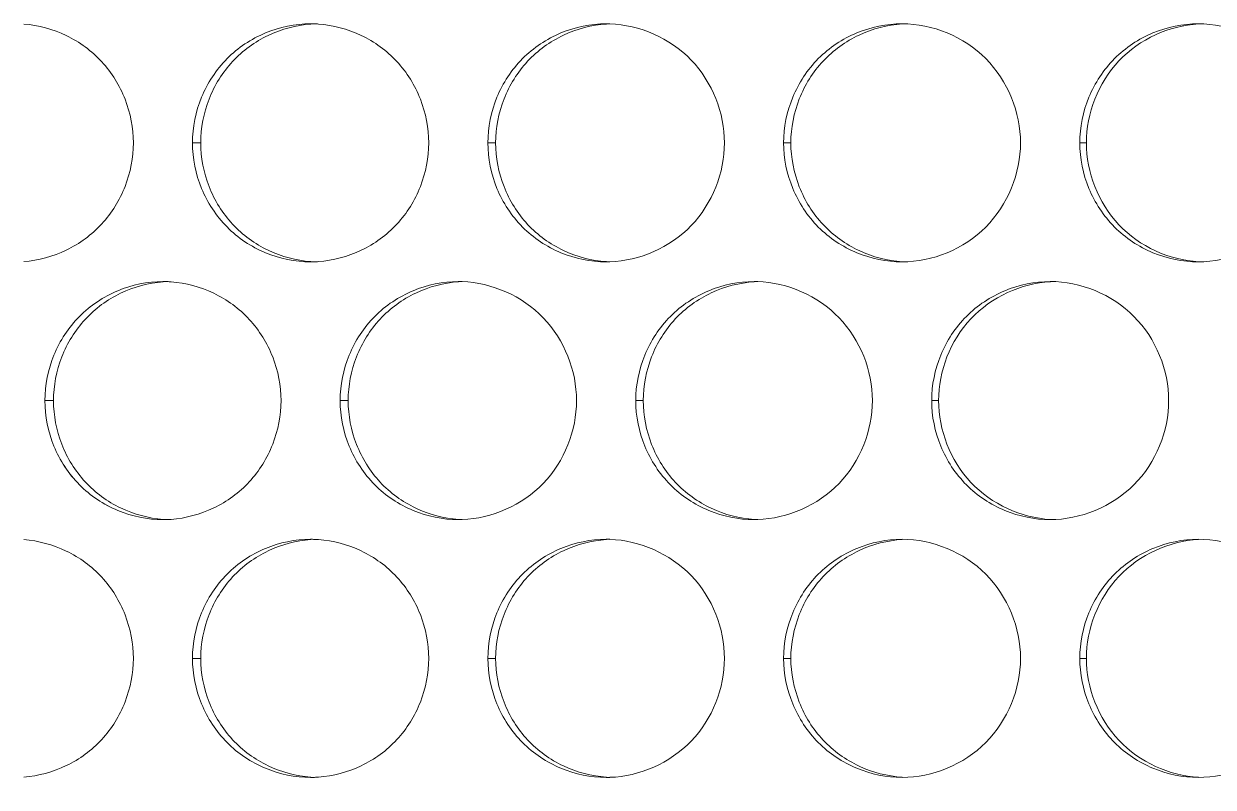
# Model space of a CAD drawing. Header units: millimetres. Extents: x 1177 to 4147, y 93 to 2194.
# Drawn here: x 1696.71 to 1726.67, y 1817.01 to 1836.25 of the extents above; entities that cross this region are included whole.
import ezdxf

# ---------------------------------------------------------------- set-up
doc = ezdxf.new("R2010")
doc.units = ezdxf.units.MM
doc.header["$LTSCALE"] = 0.1
doc.layers.get('0').update_dxf_attribs({"lineweight": 13})
doc.layers.add('标注', color=251, linetype='Continuous', lineweight=9)

msp = doc.modelspace()

# ---------------------------------------------------------------- linework, layer by layer
for radius, start, end in [(196.75, 204.56225, 43.01001), (177.334, 204.90538, 48.55999), (177.047, 204.9052, 48.6494), (168.077, 204.78787, 51.55568), (165.455, 204.70676, 52.44821)]:
    msp.add_arc((1812.49, 1686.895), radius, start, end)
at = {"layer": '标注'}
for p, q in [((1701.172, 1833.246), (1700.962, 1833.246)), ((1708.599, 1833.246), (1708.403, 1833.246)), ((1716.035, 1833.246), (1715.853, 1833.246)), ((1723.479, 1833.246), (1723.312, 1833.246)), ((1697.462, 1826.751), (1697.246, 1826.751)), ((1697.462, 1826.751), (1697.246, 1826.751)), ((1704.884, 1826.751), (1704.682, 1826.751)), ((1704.884, 1826.751), (1704.682, 1826.751)), ((1712.316, 1826.751), (1712.127, 1826.751)), ((1712.316, 1826.751), (1712.127, 1826.751)), ((1719.756, 1826.751), (1719.582, 1826.751)), ((1719.756, 1826.751), (1719.582, 1826.751)), ((1701.172, 1820.255), (1700.962, 1820.255)), ((1708.599, 1820.255), (1708.403, 1820.255)), ((1716.035, 1820.255), (1715.853, 1820.255)), ((1723.479, 1820.255), (1723.312, 1820.255))]:
    msp.add_line(p, q, dxfattribs=at)
for centre, radius, start, end in [((1703.938, 1833.439), 2.807, 87.9025, 89.9977), ((1703.936, 1833.404), 2.842, 85.9783, 87.9027), ((1711.382, 1833.433), 2.813, 88.0513, 89.998), ((1703.938, 1833.053), 2.807, 270.0023, 272.0975), ((1703.936, 1833.087), 2.842, 272.0973, 274.0217), ((1711.382, 1833.058), 2.813, 270.002, 271.9487), ((1700.219, 1826.947), 2.804, 87.8277, 89.9975), ((1700.219, 1826.947), 2.804, 87.8277, 89.9975), ((1700.217, 1826.911), 2.84, 85.8355, 87.828), ((1700.217, 1826.911), 2.84, 85.8355, 87.828), ((1707.659, 1826.941), 2.81, 87.977, 89.9978), ((1707.659, 1826.941), 2.81, 87.977, 89.9978), ((1715.108, 1826.935), 2.815, 88.1254, 89.9981), ((1715.108, 1826.935), 2.815, 88.1254, 89.9981), ((1700.219, 1826.555), 2.804, 270.0025, 272.1723), ((1700.219, 1826.555), 2.804, 270.0025, 272.1723), ((1700.217, 1826.59), 2.84, 272.172, 274.1645), ((1700.217, 1826.59), 2.84, 272.172, 274.1645), ((1707.659, 1826.56), 2.81, 270.0022, 272.023), ((1707.659, 1826.56), 2.81, 270.0022, 272.023), ((1715.108, 1826.566), 2.815, 270.0019, 271.8746), ((1715.108, 1826.566), 2.815, 270.0019, 271.8746), ((1703.938, 1820.448), 2.807, 87.9025, 89.9977), ((1703.936, 1820.414), 2.842, 85.9783, 87.9027), ((1711.382, 1820.443), 2.813, 88.0513, 89.998), ((1703.938, 1820.062), 2.807, 270.0023, 272.0975), ((1703.936, 1820.097), 2.842, 272.0973, 274.0217), ((1711.382, 1820.068), 2.813, 270.002, 271.9487)]:
    msp.add_arc(centre, radius, start, end, dxfattribs=at)
for points, knots in [([(1699.475, 1833.246), (1699.475, 1833.618), (1699.329, 1834.368), (1698.733, 1835.339), (1697.815, 1836.01), (1697.083, 1836.21), (1696.714, 1836.238)], [0, 0, 0, 0, 0.251145, 0.501497, 0.750925, 1, 1, 1, 1]), ([(1703.943, 1836.239), (1703.574, 1836.213), (1702.839, 1836.015), (1701.918, 1835.344), (1701.318, 1834.371), (1701.172, 1833.619), (1701.172, 1833.246)], [0, 0, 0, 0, 0.248996, 0.498369, 0.748741, 1, 1, 1, 1]), ([(1706.914, 1833.246), (1706.914, 1833.619), (1706.767, 1834.371), (1706.166, 1835.344), (1705.242, 1836.015), (1704.506, 1836.213), (1704.136, 1836.239)], [0, 0, 0, 0, 0.251005, 0.501289, 0.750782, 1, 1, 1, 1]), ([(1711.388, 1836.24), (1711.017, 1836.215), (1710.278, 1836.02), (1709.35, 1835.35), (1708.747, 1834.375), (1708.599, 1833.621), (1708.599, 1833.246)], [0, 0, 0, 0, 0.24913, 0.498566, 0.748875, 1, 1, 1, 1]), ([(1714.363, 1833.246), (1714.363, 1833.996), (1713.758, 1835.553), (1712.224, 1836.219), (1711.478, 1836.244)], [0, 0, 0, 0, 0.501165, 1, 1, 1, 1]), ([(1718.841, 1836.241), (1718.468, 1836.218), (1717.725, 1836.025), (1716.792, 1835.355), (1716.184, 1834.378), (1716.035, 1833.622), (1716.035, 1833.246)], [0, 0, 0, 0, 0.249253, 0.49875, 0.749, 1, 1, 1, 1]), ([(1721.82, 1833.246), (1721.82, 1834.01), (1721.187, 1835.602), (1719.598, 1836.246), (1718.836, 1836.246)], [0, 0, 0, 0, 0.500977, 1, 1, 1, 1]), ([(1726.303, 1836.241), (1725.567, 1836.2), (1724.067, 1835.523), (1723.479, 1833.986), (1723.479, 1833.246)], [0, 0, 0, 0, 0.498854, 1, 1, 1, 1]), ([(1729.285, 1833.246), (1729.285, 1834.011), (1728.65, 1835.602), (1727.06, 1836.246), (1726.298, 1836.246)], [0, 0, 0, 0, 0.50079, 1, 1, 1, 1]), ([(1702.8, 1836.014), (1702.442, 1835.864), (1701.775, 1835.424), (1701.34, 1834.753), (1701.192, 1834.393)], [0, 0, 0, 0, 0.499334, 1, 1, 1, 1]), ([(1710.243, 1836.014), (1709.885, 1835.864), (1709.217, 1835.424), (1708.781, 1834.753), (1708.633, 1834.393)], [0, 0, 0, 0, 0.499456, 1, 1, 1, 1]), ([(1717.696, 1836.014), (1717.337, 1835.865), (1716.668, 1835.424), (1716.232, 1834.753), (1716.083, 1834.393)], [0, 0, 0, 0, 0.499569, 1, 1, 1, 1]), ([(1725.156, 1836.014), (1724.797, 1835.865), (1724.128, 1835.424), (1723.691, 1834.753), (1723.542, 1834.393)], [0, 0, 0, 0, 0.499673, 1, 1, 1, 1]), ([(1696.714, 1830.254), (1697.083, 1830.281), (1697.815, 1830.481), (1698.733, 1831.153), (1699.329, 1832.124), (1699.475, 1832.873), (1699.475, 1833.246)], [0, 0, 0, 0, 0.249075, 0.498503, 0.748855, 1, 1, 1, 1]), ([(1701.172, 1833.246), (1701.172, 1832.872), (1701.318, 1832.12), (1701.918, 1831.148), (1702.839, 1830.476), (1703.574, 1830.279), (1703.943, 1830.253)], [0, 0, 0, 0, 0.251259, 0.501631, 0.751004, 1, 1, 1, 1]), ([(1704.136, 1830.253), (1704.506, 1830.279), (1705.242, 1830.476), (1706.166, 1831.147), (1706.767, 1832.12), (1706.914, 1832.872), (1706.914, 1833.246)], [0, 0, 0, 0, 0.249218, 0.498711, 0.748995, 1, 1, 1, 1]), ([(1708.599, 1833.246), (1708.599, 1832.871), (1708.747, 1832.117), (1709.35, 1831.142), (1710.278, 1830.471), (1711.017, 1830.276), (1711.388, 1830.252)], [0, 0, 0, 0, 0.251125, 0.501434, 0.75087, 1, 1, 1, 1]), ([(1711.478, 1830.247), (1712.224, 1830.273), (1713.758, 1830.938), (1714.363, 1832.496), (1714.363, 1833.246)], [0, 0, 0, 0, 0.498835, 1, 1, 1, 1]), ([(1716.035, 1833.246), (1716.035, 1832.87), (1716.184, 1832.113), (1716.792, 1831.136), (1717.725, 1830.466), (1718.468, 1830.273), (1718.841, 1830.251)], [0, 0, 0, 0, 0.251, 0.50125, 0.750747, 1, 1, 1, 1]), ([(1718.836, 1830.246), (1719.598, 1830.246), (1721.187, 1830.89), (1721.82, 1832.481), (1721.82, 1833.246)], [0, 0, 0, 0, 0.499023, 1, 1, 1, 1]), ([(1723.479, 1833.246), (1723.479, 1832.505), (1724.067, 1830.969), (1725.567, 1830.291), (1726.303, 1830.25)], [0, 0, 0, 0, 0.501146, 1, 1, 1, 1]), ([(1726.298, 1830.246), (1727.06, 1830.246), (1728.65, 1830.889), (1729.285, 1832.481), (1729.285, 1833.246)], [0, 0, 0, 0, 0.49921, 1, 1, 1, 1]), ([(1701.192, 1832.098), (1701.34, 1831.739), (1701.775, 1831.068), (1702.442, 1830.627), (1702.8, 1830.477)], [0, 0, 0, 0, 0.500666, 1, 1, 1, 1]), ([(1708.633, 1832.098), (1708.781, 1831.739), (1709.217, 1831.067), (1709.885, 1830.627), (1710.243, 1830.477)], [0, 0, 0, 0, 0.500544, 1, 1, 1, 1]), ([(1716.083, 1832.098), (1716.232, 1831.739), (1716.668, 1831.067), (1717.337, 1830.627), (1717.696, 1830.477)], [0, 0, 0, 0, 0.500431, 1, 1, 1, 1]), ([(1723.542, 1832.098), (1723.691, 1831.739), (1724.128, 1831.067), (1724.797, 1830.627), (1725.156, 1830.477)], [0, 0, 0, 0, 0.500327, 1, 1, 1, 1]), ([(1700.225, 1829.743), (1699.856, 1829.716), (1699.123, 1829.517), (1698.205, 1828.846), (1697.608, 1827.874), (1697.462, 1827.124), (1697.462, 1826.751)], [0, 0, 0, 0, 0.248925, 0.498265, 0.748671, 1, 1, 1, 1]), ([(1700.225, 1829.743), (1699.856, 1829.716), (1699.123, 1829.517), (1698.205, 1828.846), (1697.608, 1827.874), (1697.462, 1827.124), (1697.462, 1826.751)], [0, 0, 0, 0, 0.248925, 0.498265, 0.748671, 1, 1, 1, 1]), ([(1703.194, 1826.751), (1703.194, 1827.124), (1703.047, 1827.874), (1702.448, 1828.846), (1701.528, 1829.518), (1700.793, 1829.716), (1700.424, 1829.743)], [0, 0, 0, 0, 0.251074, 0.501391, 0.750853, 1, 1, 1, 1]), ([(1703.194, 1826.751), (1703.194, 1827.124), (1703.047, 1827.874), (1702.448, 1828.846), (1701.528, 1829.518), (1700.793, 1829.716), (1700.424, 1829.743)], [0, 0, 0, 0, 0.251074, 0.501391, 0.750853, 1, 1, 1, 1]), ([(1707.664, 1829.744), (1707.294, 1829.719), (1706.557, 1829.522), (1705.633, 1828.852), (1705.031, 1827.878), (1704.884, 1827.125), (1704.884, 1826.751)], [0, 0, 0, 0, 0.249064, 0.498469, 0.748809, 1, 1, 1, 1]), ([(1707.664, 1829.744), (1707.294, 1829.719), (1706.557, 1829.522), (1705.633, 1828.852), (1705.031, 1827.878), (1704.884, 1827.125), (1704.884, 1826.751)], [0, 0, 0, 0, 0.249064, 0.498469, 0.748809, 1, 1, 1, 1]), ([(1710.637, 1826.751), (1710.637, 1827.5), (1710.034, 1829.056), (1708.503, 1829.722), (1707.758, 1829.749)], [0, 0, 0, 0, 0.50127, 1, 1, 1, 1]), ([(1710.637, 1826.751), (1710.637, 1827.5), (1710.034, 1829.056), (1708.503, 1829.722), (1707.758, 1829.749)], [0, 0, 0, 0, 0.50127, 1, 1, 1, 1]), ([(1715.113, 1829.745), (1714.741, 1829.721), (1714, 1829.527), (1713.07, 1828.857), (1712.464, 1827.881), (1712.316, 1827.126), (1712.316, 1826.751)], [0, 0, 0, 0, 0.249193, 0.49866, 0.748939, 1, 1, 1, 1]), ([(1715.113, 1829.745), (1714.741, 1829.721), (1714, 1829.527), (1713.07, 1828.857), (1712.464, 1827.881), (1712.316, 1827.126), (1712.316, 1826.751)], [0, 0, 0, 0, 0.249193, 0.49866, 0.748939, 1, 1, 1, 1]), ([(1718.09, 1826.751), (1718.09, 1827.501), (1717.484, 1829.06), (1715.947, 1829.725), (1715.2, 1829.749)], [0, 0, 0, 0, 0.501064, 1, 1, 1, 1]), ([(1718.09, 1826.751), (1718.09, 1827.501), (1717.484, 1829.06), (1715.947, 1829.725), (1715.2, 1829.749)], [0, 0, 0, 0, 0.501064, 1, 1, 1, 1]), ([(1722.571, 1829.746), (1721.837, 1829.703), (1720.341, 1829.024), (1719.756, 1827.49), (1719.756, 1826.751)], [0, 0, 0, 0, 0.498764, 1, 1, 1, 1]), ([(1722.571, 1829.746), (1721.837, 1829.703), (1720.341, 1829.024), (1719.756, 1827.49), (1719.756, 1826.751)], [0, 0, 0, 0, 0.498764, 1, 1, 1, 1]), ([(1725.551, 1826.751), (1725.551, 1827.515), (1724.918, 1829.107), (1723.328, 1829.751), (1722.566, 1829.751)], [0, 0, 0, 0, 0.500882, 1, 1, 1, 1]), ([(1725.551, 1826.751), (1725.551, 1827.515), (1724.918, 1829.107), (1723.328, 1829.751), (1722.566, 1829.751)], [0, 0, 0, 0, 0.500882, 1, 1, 1, 1]), ([(1706.521, 1829.519), (1706.163, 1829.369), (1705.494, 1828.929), (1705.059, 1828.257), (1704.911, 1827.898)], [0, 0, 0, 0, 0.499396, 1, 1, 1, 1]), ([(1706.521, 1829.519), (1706.163, 1829.369), (1705.494, 1828.929), (1705.059, 1828.257), (1704.911, 1827.898)], [0, 0, 0, 0, 0.499396, 1, 1, 1, 1]), ([(1713.968, 1829.519), (1713.61, 1829.369), (1712.941, 1828.929), (1712.505, 1828.257), (1712.357, 1827.898)], [0, 0, 0, 0, 0.499513, 1, 1, 1, 1]), ([(1713.968, 1829.519), (1713.61, 1829.369), (1712.941, 1828.929), (1712.505, 1828.257), (1712.357, 1827.898)], [0, 0, 0, 0, 0.499513, 1, 1, 1, 1]), ([(1721.425, 1829.519), (1721.066, 1829.369), (1720.397, 1828.929), (1719.96, 1828.258), (1719.812, 1827.898)], [0, 0, 0, 0, 0.499622, 1, 1, 1, 1]), ([(1721.425, 1829.519), (1721.066, 1829.369), (1720.397, 1828.929), (1719.96, 1828.258), (1719.812, 1827.898)], [0, 0, 0, 0, 0.499622, 1, 1, 1, 1]), ([(1697.462, 1826.751), (1697.462, 1826.377), (1697.608, 1825.627), (1698.205, 1824.655), (1699.123, 1823.984), (1699.856, 1823.785), (1700.225, 1823.758)], [0, 0, 0, 0, 0.251329, 0.501735, 0.751075, 1, 1, 1, 1]), ([(1697.462, 1826.751), (1697.462, 1826.377), (1697.608, 1825.627), (1698.205, 1824.655), (1699.123, 1823.984), (1699.856, 1823.785), (1700.225, 1823.758)], [0, 0, 0, 0, 0.251329, 0.501735, 0.751075, 1, 1, 1, 1]), ([(1700.424, 1823.758), (1700.793, 1823.785), (1701.528, 1823.983), (1702.448, 1824.655), (1703.047, 1825.627), (1703.194, 1826.377), (1703.194, 1826.751)], [0, 0, 0, 0, 0.249147, 0.498609, 0.748926, 1, 1, 1, 1]), ([(1700.424, 1823.758), (1700.793, 1823.785), (1701.528, 1823.983), (1702.448, 1824.655), (1703.047, 1825.627), (1703.194, 1826.377), (1703.194, 1826.751)], [0, 0, 0, 0, 0.249147, 0.498609, 0.748926, 1, 1, 1, 1]), ([(1704.884, 1826.751), (1704.884, 1826.376), (1705.031, 1825.623), (1705.633, 1824.649), (1706.557, 1823.979), (1707.294, 1823.782), (1707.664, 1823.757)], [0, 0, 0, 0, 0.251191, 0.501531, 0.750936, 1, 1, 1, 1]), ([(1704.884, 1826.751), (1704.884, 1826.376), (1705.031, 1825.623), (1705.633, 1824.649), (1706.557, 1823.979), (1707.294, 1823.782), (1707.664, 1823.757)], [0, 0, 0, 0, 0.251191, 0.501531, 0.750936, 1, 1, 1, 1]), ([(1707.758, 1823.752), (1708.503, 1823.779), (1710.034, 1824.445), (1710.637, 1826.001), (1710.637, 1826.751)], [0, 0, 0, 0, 0.49873, 1, 1, 1, 1]), ([(1707.758, 1823.752), (1708.503, 1823.779), (1710.034, 1824.445), (1710.637, 1826.001), (1710.637, 1826.751)], [0, 0, 0, 0, 0.49873, 1, 1, 1, 1]), ([(1712.316, 1826.751), (1712.316, 1826.375), (1712.464, 1825.62), (1713.07, 1824.644), (1714, 1823.974), (1714.741, 1823.78), (1715.113, 1823.756)], [0, 0, 0, 0, 0.251061, 0.50134, 0.750807, 1, 1, 1, 1]), ([(1712.316, 1826.751), (1712.316, 1826.375), (1712.464, 1825.62), (1713.07, 1824.644), (1714, 1823.974), (1714.741, 1823.78), (1715.113, 1823.756)], [0, 0, 0, 0, 0.251061, 0.50134, 0.750807, 1, 1, 1, 1]), ([(1715.2, 1823.752), (1715.947, 1823.776), (1717.484, 1824.441), (1718.09, 1826), (1718.09, 1826.751)], [0, 0, 0, 0, 0.498936, 1, 1, 1, 1]), ([(1715.2, 1823.752), (1715.947, 1823.776), (1717.484, 1824.441), (1718.09, 1826), (1718.09, 1826.751)], [0, 0, 0, 0, 0.498936, 1, 1, 1, 1]), ([(1719.756, 1826.751), (1719.756, 1826.011), (1720.341, 1824.477), (1721.837, 1823.798), (1722.571, 1823.755)], [0, 0, 0, 0, 0.501236, 1, 1, 1, 1]), ([(1719.756, 1826.751), (1719.756, 1826.011), (1720.341, 1824.477), (1721.837, 1823.798), (1722.571, 1823.755)], [0, 0, 0, 0, 0.501236, 1, 1, 1, 1]), ([(1722.566, 1823.751), (1723.328, 1823.751), (1724.918, 1824.394), (1725.551, 1825.986), (1725.551, 1826.751)], [0, 0, 0, 0, 0.499118, 1, 1, 1, 1]), ([(1722.566, 1823.751), (1723.328, 1823.751), (1724.918, 1824.394), (1725.551, 1825.986), (1725.551, 1826.751)], [0, 0, 0, 0, 0.499118, 1, 1, 1, 1]), ([(1697.475, 1825.603), (1697.622, 1825.244), (1698.057, 1824.573), (1698.724, 1824.132), (1699.082, 1823.982)], [0, 0, 0, 0, 0.50073, 1, 1, 1, 1]), ([(1704.911, 1825.603), (1705.059, 1825.244), (1705.494, 1824.572), (1706.163, 1824.132), (1706.521, 1823.982)], [0, 0, 0, 0, 0.500604, 1, 1, 1, 1]), ([(1704.911, 1825.603), (1705.059, 1825.244), (1705.494, 1824.572), (1706.163, 1824.132), (1706.521, 1823.982)], [0, 0, 0, 0, 0.500604, 1, 1, 1, 1]), ([(1712.357, 1825.603), (1712.505, 1825.244), (1712.941, 1824.572), (1713.61, 1824.132), (1713.968, 1823.982)], [0, 0, 0, 0, 0.500487, 1, 1, 1, 1]), ([(1712.357, 1825.603), (1712.505, 1825.244), (1712.941, 1824.572), (1713.61, 1824.132), (1713.968, 1823.982)], [0, 0, 0, 0, 0.500487, 1, 1, 1, 1]), ([(1719.812, 1825.603), (1719.96, 1825.243), (1720.397, 1824.572), (1721.066, 1824.132), (1721.425, 1823.982)], [0, 0, 0, 0, 0.500378, 1, 1, 1, 1]), ([(1719.812, 1825.603), (1719.96, 1825.243), (1720.397, 1824.572), (1721.066, 1824.132), (1721.425, 1823.982)], [0, 0, 0, 0, 0.500378, 1, 1, 1, 1]), ([(1699.475, 1820.255), (1699.475, 1820.628), (1699.329, 1821.377), (1698.733, 1822.348), (1697.815, 1823.02), (1697.083, 1823.22), (1696.714, 1823.247)], [0, 0, 0, 0, 0.251145, 0.501497, 0.750925, 1, 1, 1, 1]), ([(1703.943, 1823.248), (1703.574, 1823.222), (1702.839, 1823.025), (1701.918, 1822.354), (1701.318, 1821.381), (1701.172, 1820.629), (1701.172, 1820.255)], [0, 0, 0, 0, 0.248996, 0.498369, 0.748741, 1, 1, 1, 1]), ([(1706.914, 1820.255), (1706.914, 1820.629), (1706.767, 1821.381), (1706.166, 1822.354), (1705.242, 1823.025), (1704.506, 1823.222), (1704.136, 1823.248)], [0, 0, 0, 0, 0.251005, 0.501289, 0.750782, 1, 1, 1, 1]), ([(1711.388, 1823.249), (1711.017, 1823.225), (1710.278, 1823.03), (1709.35, 1822.359), (1708.747, 1821.384), (1708.599, 1820.63), (1708.599, 1820.255)], [0, 0, 0, 0, 0.24913, 0.498566, 0.748875, 1, 1, 1, 1]), ([(1714.363, 1820.255), (1714.363, 1821.005), (1713.758, 1822.563), (1712.224, 1823.228), (1711.478, 1823.254)], [0, 0, 0, 0, 0.501165, 1, 1, 1, 1]), ([(1718.841, 1823.25), (1718.468, 1823.228), (1717.725, 1823.035), (1716.792, 1822.365), (1716.184, 1821.388), (1716.035, 1820.631), (1716.035, 1820.255)], [0, 0, 0, 0, 0.249253, 0.49875, 0.749, 1, 1, 1, 1]), ([(1721.82, 1820.255), (1721.82, 1821.02), (1721.187, 1822.611), (1719.598, 1823.255), (1718.836, 1823.255)], [0, 0, 0, 0, 0.500977, 1, 1, 1, 1]), ([(1726.303, 1823.251), (1725.567, 1823.21), (1724.067, 1822.532), (1723.479, 1820.996), (1723.479, 1820.255)], [0, 0, 0, 0, 0.498854, 1, 1, 1, 1]), ([(1729.285, 1820.255), (1729.285, 1821.02), (1728.65, 1822.612), (1727.06, 1823.255), (1726.298, 1823.255)], [0, 0, 0, 0, 0.50079, 1, 1, 1, 1]), ([(1702.8, 1823.024), (1702.442, 1822.874), (1701.775, 1822.433), (1701.34, 1821.762), (1701.192, 1821.403)], [0, 0, 0, 0, 0.499334, 1, 1, 1, 1]), ([(1710.243, 1823.024), (1709.885, 1822.874), (1709.217, 1822.434), (1708.781, 1821.762), (1708.633, 1821.403)], [0, 0, 0, 0, 0.499456, 1, 1, 1, 1]), ([(1717.696, 1823.024), (1717.337, 1822.874), (1716.668, 1822.434), (1716.232, 1821.762), (1716.083, 1821.403)], [0, 0, 0, 0, 0.499569, 1, 1, 1, 1]), ([(1725.156, 1823.024), (1724.797, 1822.874), (1724.128, 1822.434), (1723.691, 1821.762), (1723.542, 1821.403)], [0, 0, 0, 0, 0.499673, 1, 1, 1, 1]), ([(1696.714, 1817.263), (1697.083, 1817.291), (1697.815, 1817.491), (1698.733, 1818.162), (1699.329, 1819.133), (1699.475, 1819.883), (1699.475, 1820.255)], [0, 0, 0, 0, 0.249075, 0.498503, 0.748855, 1, 1, 1, 1]), ([(1701.172, 1820.255), (1701.172, 1819.882), (1701.318, 1819.13), (1701.918, 1818.157), (1702.839, 1817.486), (1703.574, 1817.288), (1703.943, 1817.262)], [0, 0, 0, 0, 0.251259, 0.501631, 0.751004, 1, 1, 1, 1]), ([(1704.136, 1817.262), (1704.506, 1817.288), (1705.242, 1817.486), (1706.166, 1818.157), (1706.767, 1819.13), (1706.914, 1819.882), (1706.914, 1820.255)], [0, 0, 0, 0, 0.249218, 0.498711, 0.748995, 1, 1, 1, 1]), ([(1708.599, 1820.255), (1708.599, 1819.88), (1708.747, 1819.126), (1709.35, 1818.151), (1710.278, 1817.481), (1711.017, 1817.286), (1711.388, 1817.261)], [0, 0, 0, 0, 0.251125, 0.501434, 0.75087, 1, 1, 1, 1]), ([(1711.478, 1817.257), (1712.224, 1817.282), (1713.758, 1817.948), (1714.363, 1819.505), (1714.363, 1820.255)], [0, 0, 0, 0, 0.498835, 1, 1, 1, 1]), ([(1716.035, 1820.255), (1716.035, 1819.879), (1716.184, 1819.123), (1716.792, 1818.146), (1717.725, 1817.476), (1718.468, 1817.283), (1718.841, 1817.261)], [0, 0, 0, 0, 0.251, 0.50125, 0.750747, 1, 1, 1, 1]), ([(1718.836, 1817.255), (1719.598, 1817.255), (1721.187, 1817.899), (1721.82, 1819.491), (1721.82, 1820.255)], [0, 0, 0, 0, 0.499023, 1, 1, 1, 1]), ([(1723.479, 1820.255), (1723.479, 1819.515), (1724.067, 1817.978), (1725.567, 1817.301), (1726.303, 1817.26)], [0, 0, 0, 0, 0.501146, 1, 1, 1, 1]), ([(1726.298, 1817.255), (1727.06, 1817.255), (1728.65, 1817.899), (1729.285, 1819.49), (1729.285, 1820.255)], [0, 0, 0, 0, 0.49921, 1, 1, 1, 1]), ([(1701.192, 1819.108), (1701.34, 1818.748), (1701.775, 1818.077), (1702.442, 1817.637), (1702.8, 1817.487)], [0, 0, 0, 0, 0.500666, 1, 1, 1, 1]), ([(1708.633, 1819.108), (1708.781, 1818.748), (1709.217, 1818.077), (1709.885, 1817.637), (1710.243, 1817.487)], [0, 0, 0, 0, 0.500544, 1, 1, 1, 1]), ([(1716.083, 1819.108), (1716.232, 1818.748), (1716.668, 1818.077), (1717.337, 1817.637), (1717.696, 1817.487)], [0, 0, 0, 0, 0.500431, 1, 1, 1, 1]), ([(1723.542, 1819.108), (1723.691, 1818.748), (1724.128, 1818.077), (1724.797, 1817.636), (1725.156, 1817.487)], [0, 0, 0, 0, 0.500327, 1, 1, 1, 1])]:
    msp.add_open_spline(points, degree=3, knots=knots, dxfattribs=at)
for points in [[(1703.938, 1836.246), (1703.551, 1836.246), (1703.157, 1836.163), (1702.8, 1836.014)], [(1711.382, 1836.246), (1710.995, 1836.246), (1710.601, 1836.163), (1710.243, 1836.014)], [(1718.836, 1836.246), (1718.448, 1836.246), (1718.054, 1836.163), (1717.696, 1836.014)], [(1726.298, 1836.246), (1725.909, 1836.246), (1725.515, 1836.163), (1725.156, 1836.014)], [(1701.192, 1834.393), (1701.044, 1834.032), (1700.962, 1833.636), (1700.962, 1833.246)], [(1708.633, 1834.393), (1708.485, 1834.032), (1708.403, 1833.636), (1708.403, 1833.246)], [(1716.083, 1834.393), (1715.935, 1834.032), (1715.853, 1833.636), (1715.853, 1833.246)], [(1723.542, 1834.393), (1723.394, 1834.032), (1723.312, 1833.636), (1723.312, 1833.246)], [(1700.962, 1833.246), (1700.962, 1832.856), (1701.044, 1832.459), (1701.192, 1832.098)], [(1708.403, 1833.246), (1708.403, 1832.856), (1708.485, 1832.459), (1708.633, 1832.098)], [(1715.853, 1833.246), (1715.853, 1832.856), (1715.935, 1832.459), (1716.083, 1832.098)], [(1723.312, 1833.246), (1723.312, 1832.856), (1723.394, 1832.459), (1723.542, 1832.098)], [(1702.8, 1830.477), (1703.157, 1830.328), (1703.551, 1830.246), (1703.938, 1830.246)], [(1710.243, 1830.477), (1710.601, 1830.328), (1710.995, 1830.246), (1711.382, 1830.246)], [(1717.696, 1830.477), (1718.054, 1830.328), (1718.448, 1830.246), (1718.836, 1830.246)], [(1725.156, 1830.477), (1725.515, 1830.328), (1725.909, 1830.246), (1726.298, 1830.246)], [(1700.219, 1829.751), (1699.832, 1829.751), (1699.439, 1829.668), (1699.082, 1829.519)], [(1700.219, 1829.751), (1699.832, 1829.751), (1699.439, 1829.668), (1699.082, 1829.519)], [(1707.659, 1829.751), (1707.272, 1829.751), (1706.878, 1829.668), (1706.521, 1829.519)], [(1707.659, 1829.751), (1707.272, 1829.751), (1706.878, 1829.668), (1706.521, 1829.519)], [(1715.108, 1829.751), (1714.72, 1829.751), (1714.326, 1829.668), (1713.968, 1829.519)], [(1715.108, 1829.751), (1714.72, 1829.751), (1714.326, 1829.668), (1713.968, 1829.519)], [(1722.566, 1829.751), (1722.178, 1829.751), (1721.783, 1829.668), (1721.425, 1829.519)], [(1722.566, 1829.751), (1722.178, 1829.751), (1721.783, 1829.668), (1721.425, 1829.519)], [(1699.082, 1829.519), (1698.724, 1829.369), (1698.389, 1829.147), (1698.116, 1828.871)], [(1699.082, 1829.519), (1698.724, 1829.369), (1698.389, 1829.147), (1698.116, 1828.871)], [(1698.116, 1828.871), (1697.842, 1828.595), (1697.622, 1828.257), (1697.475, 1827.898)], [(1698.116, 1828.871), (1697.842, 1828.595), (1697.622, 1828.257), (1697.475, 1827.898)], [(1697.475, 1827.898), (1697.327, 1827.537), (1697.246, 1827.141), (1697.246, 1826.751)], [(1697.475, 1827.898), (1697.327, 1827.537), (1697.246, 1827.141), (1697.246, 1826.751)], [(1704.911, 1827.898), (1704.763, 1827.537), (1704.682, 1827.141), (1704.682, 1826.751)], [(1704.911, 1827.898), (1704.763, 1827.537), (1704.682, 1827.141), (1704.682, 1826.751)], [(1712.357, 1827.898), (1712.209, 1827.537), (1712.127, 1827.141), (1712.127, 1826.751)], [(1712.357, 1827.898), (1712.209, 1827.537), (1712.127, 1827.141), (1712.127, 1826.751)], [(1719.812, 1827.898), (1719.663, 1827.537), (1719.582, 1827.141), (1719.582, 1826.751)], [(1719.812, 1827.898), (1719.663, 1827.537), (1719.582, 1827.141), (1719.582, 1826.751)], [(1697.246, 1826.751), (1697.246, 1826.361), (1697.327, 1825.964), (1697.475, 1825.603)], [(1697.246, 1826.751), (1697.246, 1826.361), (1697.327, 1825.964), (1697.475, 1825.603)], [(1704.682, 1826.751), (1704.682, 1826.361), (1704.763, 1825.964), (1704.911, 1825.603)], [(1704.682, 1826.751), (1704.682, 1826.361), (1704.763, 1825.964), (1704.911, 1825.603)], [(1712.127, 1826.751), (1712.127, 1826.361), (1712.209, 1825.964), (1712.357, 1825.603)], [(1712.127, 1826.751), (1712.127, 1826.361), (1712.209, 1825.964), (1712.357, 1825.603)], [(1719.582, 1826.751), (1719.582, 1826.36), (1719.663, 1825.964), (1719.812, 1825.603)], [(1719.582, 1826.751), (1719.582, 1826.36), (1719.663, 1825.964), (1719.812, 1825.603)], [(1697.475, 1825.603), (1697.622, 1825.244), (1697.842, 1824.906), (1698.116, 1824.63)], [(1698.116, 1824.63), (1698.389, 1824.354), (1698.724, 1824.132), (1699.082, 1823.982)], [(1699.082, 1823.982), (1699.439, 1823.833), (1699.832, 1823.751), (1700.219, 1823.751)], [(1699.082, 1823.982), (1699.439, 1823.833), (1699.832, 1823.751), (1700.219, 1823.751)], [(1706.521, 1823.982), (1706.878, 1823.833), (1707.272, 1823.751), (1707.659, 1823.751)], [(1706.521, 1823.982), (1706.878, 1823.833), (1707.272, 1823.751), (1707.659, 1823.751)], [(1713.968, 1823.982), (1714.326, 1823.833), (1714.72, 1823.751), (1715.108, 1823.751)], [(1713.968, 1823.982), (1714.326, 1823.833), (1714.72, 1823.751), (1715.108, 1823.751)], [(1721.425, 1823.982), (1721.783, 1823.833), (1722.178, 1823.751), (1722.566, 1823.751)], [(1721.425, 1823.982), (1721.783, 1823.833), (1722.178, 1823.751), (1722.566, 1823.751)], [(1703.938, 1823.255), (1703.551, 1823.255), (1703.157, 1823.173), (1702.8, 1823.024)], [(1711.382, 1823.255), (1710.995, 1823.255), (1710.601, 1823.173), (1710.243, 1823.024)], [(1718.836, 1823.255), (1718.448, 1823.255), (1718.054, 1823.173), (1717.696, 1823.024)], [(1726.298, 1823.255), (1725.909, 1823.255), (1725.515, 1823.173), (1725.156, 1823.024)], [(1701.192, 1821.403), (1701.044, 1821.042), (1700.962, 1820.645), (1700.962, 1820.255)], [(1708.633, 1821.403), (1708.485, 1821.042), (1708.403, 1820.645), (1708.403, 1820.255)], [(1716.083, 1821.403), (1715.935, 1821.042), (1715.853, 1820.645), (1715.853, 1820.255)], [(1723.542, 1821.403), (1723.394, 1821.042), (1723.312, 1820.645), (1723.312, 1820.255)], [(1700.962, 1820.255), (1700.962, 1819.865), (1701.044, 1819.469), (1701.192, 1819.108)], [(1708.403, 1820.255), (1708.403, 1819.865), (1708.485, 1819.469), (1708.633, 1819.108)], [(1715.853, 1820.255), (1715.853, 1819.865), (1715.935, 1819.469), (1716.083, 1819.108)], [(1723.312, 1820.255), (1723.312, 1819.865), (1723.394, 1819.469), (1723.542, 1819.108)], [(1702.8, 1817.487), (1703.157, 1817.338), (1703.551, 1817.255), (1703.938, 1817.255)], [(1710.243, 1817.487), (1710.601, 1817.338), (1710.995, 1817.255), (1711.382, 1817.255)], [(1717.696, 1817.487), (1718.054, 1817.338), (1718.448, 1817.255), (1718.836, 1817.255)], [(1725.156, 1817.487), (1725.515, 1817.338), (1725.909, 1817.255), (1726.298, 1817.255)]]:
    msp.add_open_spline(points, degree=3, dxfattribs=at)
msp.add_spline([(2027.49, 1819.182), (1864.296, 1806.369), (1766.772, 1737.15), (1658.757, 1615.796), (1597.49, 1595.163)], degree=3, dxfattribs=at)

doc.saveas('drawing.dxf')
